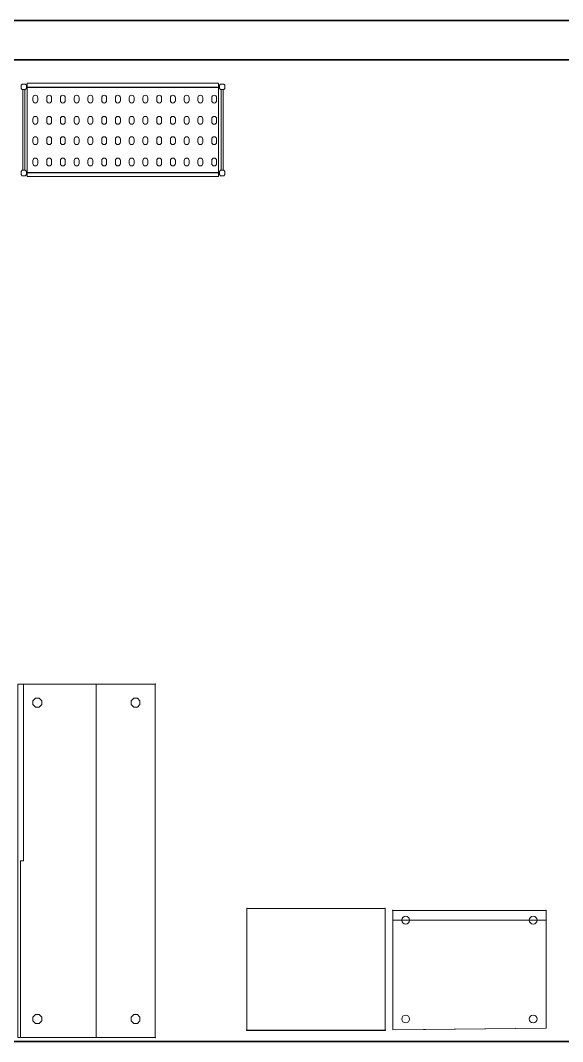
# Model space of a CAD drawing. Header units: millimetres. Extents: x -5316 to 10114, y -10026 to 11025.
# Drawn here: x 184 to 460, y -459 to 61 of the extents above; entities that cross this region are included whole.
import ezdxf

# ---------------------------------------------------------------- set-up
doc = ezdxf.new("R2010")
doc.units = ezdxf.units.MM
doc.layers.add('200-EquipBorder-2d', color=9, linetype='Continuous')
doc.layers.add('200-InsPoint-3D', color=3, linetype='Continuous', plot=False)
doc.layers.add('DUVAR', color=1, linetype='Continuous', lineweight=35)
doc.layers.add('tefrişler', color=13, linetype='Continuous', lineweight=5)
doc.styles.get("Standard").update_dxf_attribs({"font": 'arial.ttf'})

msp = doc.modelspace()

# ---------------------------------------------------------------- linework, layer by layer
at = {"layer": '200-EquipBorder-2d', "color": 4}
msp.add_line((299.5, -452.96), (369.8, -452.96), dxfattribs=at)
at = {"layer": '200-InsPoint-3D'}
for p in [(299.5, -452.96), (299.5, -452.96), (369.8, -452.96), (369.8, -452.96)]:
    msp.add_point(p, dxfattribs=at)
at = {"layer": 'DUVAR'}
for p, q in [((1383.38, 61.23), (-404.07, 61.23)), ((820.54, 41.23), (-404.07, 41.23)), ((699.54, -458.77), (-404.07, -458.77))]:
    msp.add_line(p, q, dxfattribs=at)
at = {"layer": 'tefrişler'}
for p, q in [((369.8, -390.96), (299.5, -390.96)), ((299.5, -390.96), (299.5, -452.96)), ((369.8, -390.96), (299.5, -390.96)), ((299.5, -390.96), (299.5, -452.96)), ((369.8, -452.96), (369.8, -390.96)), ((369.8, -452.96), (369.8, -390.96)), ((373.75, -391.96), (373.75, -441.96)), ((373.75, -441.96), (373.75, -391.96)), ((373.75, -391.96), (373.75, -391.96)), ((373.75, -391.96), (373.75, -391.96)), ((373.75, -391.96), (376.75, -391.96)), ((376.75, -391.96), (373.75, -391.96)), ((376.75, -391.96), (376.75, -391.96)), ((448.75, -391.96), (376.75, -391.96)), ((376.75, -391.96), (376.75, -391.96)), ((376.75, -391.96), (448.75, -391.96)), ((448.75, -391.96), (376.75, -391.96)), ((376.75, -391.96), (376.75, -391.96)), ((376.75, -391.96), (448.75, -391.96)), ((448.75, -391.96), (448.75, -391.96)), ((448.75, -391.96), (451.75, -391.96)), ((451.75, -391.96), (448.75, -391.96)), ((448.75, -391.96), (448.75, -391.96)), ((448.75, -391.96), (448.75, -391.96)), ((451.75, -391.96), (451.75, -441.96)), ((451.75, -441.96), (451.75, -391.96)), ((451.75, -391.96), (451.75, -391.96)), ((451.75, -391.96), (451.75, -391.96)), ((373.75, -396.96), (451.75, -396.96)), ((373.75, -396.96), (451.75, -396.96)), ((373.75, -441.96), (373.75, -441.96)), ((373.75, -451.96), (373.75, -441.96)), ((373.75, -441.96), (373.75, -441.96)), ((373.75, -441.96), (373.75, -452.76)), ((451.75, -451.96), (451.75, -441.96)), ((451.75, -441.96), (451.75, -441.96)), ((451.75, -441.96), (451.75, -451.96)), ((451.75, -441.96), (451.75, -441.96)), ((373.75, -452.76), (451.75, -451.96)), ((373.75, -451.96), (373.75, -451.96)), ((374.96, -452.74), (451.75, -451.96)), ((451.75, -451.96), (451.75, -451.96))]:
    msp.add_line(p, q, dxfattribs=at)
for points in [[(185.13, 26.01), (184.51, 26.64), (184.51, 28.19), (185.13, 28.81), (186.68, 28.81), (187.31, 28.19), (187.31, 26.64), (186.68, 26.01), (185.13, 26.01)], [(185.39, -15.09), (186.42, -15.09), (186.42, 26.01), (185.39, 26.01), (185.39, -15.09)], [(286.13, 26.01), (285.51, 26.64), (285.51, 28.19), (286.13, 28.81), (287.68, 28.81), (288.31, 28.19), (288.31, 26.64), (287.68, 26.01), (286.13, 26.01)], [(286.39, -15.09), (287.42, -15.09), (287.42, 26.01), (286.39, 26.01), (286.39, -15.09)], [(185.13, -15.09), (184.51, -15.71), (184.51, -17.26), (185.13, -17.89), (186.68, -17.89), (187.31, -17.26), (187.31, -15.71), (186.68, -15.09), (185.13, -15.09)], [(286.13, -15.09), (285.51, -15.71), (285.51, -17.26), (286.13, -17.89), (287.68, -17.89), (288.31, -17.26), (288.31, -15.71), (287.68, -15.09), (286.13, -15.09)], [(185.8, -276.75), (185.8, -366.75), (184.3, -366.75), (184.3, -456.75)]]:
    msp.add_lwpolyline(points, dxfattribs=at)
for points in [[(187.71, 27.31), (285.11, 27.31), (285.11, 29.21), (187.71, 29.21)], [(285.11, -16.14), (187.71, -16.14), (187.71, 27.06), (285.11, 27.06)], [(187.71, -16.39), (285.11, -16.39), (285.11, -18.29), (187.71, -18.29)], [(252.8, -276.75), (252.8, -456.75), (182.8, -456.75), (182.8, -276.75)], [(222.8, -276.75), (222.8, -456.75), (252.8, -456.75), (252.8, -276.75)], [(195.07, -285.31), (193.74, -283.98), (191.86, -283.98), (190.53, -285.31), (190.53, -287.19), (191.86, -288.52), (193.74, -288.52), (195.07, -287.19)], [(245.07, -285.31), (243.74, -283.98), (241.86, -283.98), (240.53, -285.31), (240.53, -287.19), (241.86, -288.52), (243.74, -288.52), (245.07, -287.19)], [(195.07, -446.31), (193.74, -444.98), (191.86, -444.98), (190.53, -446.31), (190.53, -448.19), (191.86, -449.52), (193.74, -449.52), (195.07, -448.19)], [(245.07, -446.31), (243.74, -444.98), (241.86, -444.98), (240.53, -446.31), (240.53, -448.19), (241.86, -449.52), (243.74, -449.52), (245.07, -448.19)]]:
    msp.add_lwpolyline(points, close=True, dxfattribs=at)
for points in [[(190.56, 21.91), (190.56, 20.41, 0.414214), (191.81, 19.16, 0.414214), (193.06, 20.41), (193.06, 21.91, 0.414214), (191.81, 23.16, 0.414214), (190.56, 21.91, 0.414214)], [(197.56, 21.91), (197.56, 20.41, 0.414214), (198.81, 19.16, 0.414214), (200.06, 20.41), (200.06, 21.91, 0.414214), (198.81, 23.16, 0.414214), (197.56, 21.91, 0.414214)], [(204.56, 21.91), (204.56, 20.41, 0.414214), (205.81, 19.16, 0.414214), (207.06, 20.41), (207.06, 21.91, 0.414214), (205.81, 23.16, 0.414214), (204.56, 21.91, 0.414214)], [(211.56, 21.91), (211.56, 20.41, 0.414214), (212.81, 19.16, 0.414214), (214.06, 20.41), (214.06, 21.91, 0.414214), (212.81, 23.16, 0.414214), (211.56, 21.91, 0.414214)], [(218.56, 21.91), (218.56, 20.41, 0.414214), (219.81, 19.16, 0.414214), (221.06, 20.41), (221.06, 21.91, 0.414214), (219.81, 23.16, 0.414214), (218.56, 21.91, 0.414214)], [(225.56, 21.91), (225.56, 20.41, 0.414214), (226.81, 19.16, 0.414214), (228.06, 20.41), (228.06, 21.91, 0.414214), (226.81, 23.16, 0.414214), (225.56, 21.91, 0.414214)], [(232.56, 21.91), (232.56, 20.41, 0.414214), (233.81, 19.16, 0.414214), (235.06, 20.41), (235.06, 21.91, 0.414214), (233.81, 23.16, 0.414214), (232.56, 21.91, 0.414214)], [(239.56, 21.91), (239.56, 20.41, 0.414214), (240.81, 19.16, 0.414214), (242.06, 20.41), (242.06, 21.91, 0.414214), (240.81, 23.16, 0.414214), (239.56, 21.91, 0.414214)], [(246.56, 21.91), (246.56, 20.41, 0.414214), (247.81, 19.16, 0.414214), (249.06, 20.41), (249.06, 21.91, 0.414214), (247.81, 23.16, 0.414214), (246.56, 21.91, 0.414214)], [(253.56, 21.91), (253.56, 20.41, 0.414214), (254.81, 19.16, 0.414214), (256.06, 20.41), (256.06, 21.91, 0.414214), (254.81, 23.16, 0.414214), (253.56, 21.91, 0.414214)], [(260.56, 21.91), (260.56, 20.41, 0.414214), (261.81, 19.16, 0.414214), (263.06, 20.41), (263.06, 21.91, 0.414214), (261.81, 23.16, 0.414214), (260.56, 21.91, 0.414214)], [(267.56, 21.91), (267.56, 20.41, 0.414214), (268.81, 19.16, 0.414214), (270.06, 20.41), (270.06, 21.91, 0.414214), (268.81, 23.16, 0.414214), (267.56, 21.91, 0.414214)], [(274.56, 21.91), (274.56, 20.41, 0.414214), (275.81, 19.16, 0.414214), (277.06, 20.41), (277.06, 21.91, 0.414214), (275.81, 23.16, 0.414214), (274.56, 21.91, 0.414214)], [(281.56, 21.91), (281.56, 20.41, 0.414214), (282.81, 19.16, 0.414214), (284.06, 20.41), (284.06, 21.91, 0.414214), (282.81, 23.16, 0.414214), (281.56, 21.91, 0.414214)], [(190.56, 11.11), (190.56, 9.61, 0.414214), (191.81, 8.36, 0.414214), (193.06, 9.61), (193.06, 11.11, 0.414214), (191.81, 12.36, 0.414214), (190.56, 11.11, 0.414214)], [(197.56, 11.11), (197.56, 9.61, 0.414214), (198.81, 8.36, 0.414214), (200.06, 9.61), (200.06, 11.11, 0.414214), (198.81, 12.36, 0.414214), (197.56, 11.11, 0.414214)], [(204.56, 11.11), (204.56, 9.61, 0.414214), (205.81, 8.36, 0.414214), (207.06, 9.61), (207.06, 11.11, 0.414214), (205.81, 12.36, 0.414214), (204.56, 11.11, 0.414214)], [(211.56, 11.11), (211.56, 9.61, 0.414214), (212.81, 8.36, 0.414214), (214.06, 9.61), (214.06, 11.11, 0.414214), (212.81, 12.36, 0.414214), (211.56, 11.11, 0.414214)], [(218.56, 11.11), (218.56, 9.61, 0.414214), (219.81, 8.36, 0.414214), (221.06, 9.61), (221.06, 11.11, 0.414214), (219.81, 12.36, 0.414214), (218.56, 11.11, 0.414214)], [(225.56, 11.11), (225.56, 9.61, 0.414214), (226.81, 8.36, 0.414214), (228.06, 9.61), (228.06, 11.11, 0.414214), (226.81, 12.36, 0.414214), (225.56, 11.11, 0.414214)], [(232.56, 11.11), (232.56, 9.61, 0.414214), (233.81, 8.36, 0.414214), (235.06, 9.61), (235.06, 11.11, 0.414214), (233.81, 12.36, 0.414214), (232.56, 11.11, 0.414214)], [(239.56, 11.11), (239.56, 9.61, 0.414214), (240.81, 8.36, 0.414214), (242.06, 9.61), (242.06, 11.11, 0.414214), (240.81, 12.36, 0.414214), (239.56, 11.11, 0.414214)], [(246.56, 11.11), (246.56, 9.61, 0.414214), (247.81, 8.36, 0.414214), (249.06, 9.61), (249.06, 11.11, 0.414214), (247.81, 12.36, 0.414214), (246.56, 11.11, 0.414214)], [(253.56, 11.11), (253.56, 9.61, 0.414214), (254.81, 8.36, 0.414214), (256.06, 9.61), (256.06, 11.11, 0.414214), (254.81, 12.36, 0.414214), (253.56, 11.11, 0.414214)], [(260.56, 11.11), (260.56, 9.61, 0.414214), (261.81, 8.36, 0.414214), (263.06, 9.61), (263.06, 11.11, 0.414214), (261.81, 12.36, 0.414214), (260.56, 11.11, 0.414214)], [(267.56, 11.11), (267.56, 9.61, 0.414214), (268.81, 8.36, 0.414214), (270.06, 9.61), (270.06, 11.11, 0.414214), (268.81, 12.36, 0.414214), (267.56, 11.11, 0.414214)], [(274.56, 11.11), (274.56, 9.61, 0.414214), (275.81, 8.36, 0.414214), (277.06, 9.61), (277.06, 11.11, 0.414214), (275.81, 12.36, 0.414214), (274.56, 11.11, 0.414214)], [(281.56, 11.11), (281.56, 9.61, 0.414214), (282.81, 8.36, 0.414214), (284.06, 9.61), (284.06, 11.11, 0.414214), (282.81, 12.36, 0.414214), (281.56, 11.11, 0.414214)], [(190.56, 0.71), (190.56, -0.79, 0.414214), (191.81, -2.04, 0.414214), (193.06, -0.79), (193.06, 0.71, 0.414214), (191.81, 1.96, 0.414214), (190.56, 0.71, 0.414214)], [(197.56, 0.71), (197.56, -0.79, 0.414214), (198.81, -2.04, 0.414214), (200.06, -0.79), (200.06, 0.71, 0.414214), (198.81, 1.96, 0.414214), (197.56, 0.71, 0.414214)], [(204.56, 0.71), (204.56, -0.79, 0.414214), (205.81, -2.04, 0.414214), (207.06, -0.79), (207.06, 0.71, 0.414214), (205.81, 1.96, 0.414214), (204.56, 0.71, 0.414214)], [(211.56, 0.71), (211.56, -0.79, 0.414214), (212.81, -2.04, 0.414214), (214.06, -0.79), (214.06, 0.71, 0.414214), (212.81, 1.96, 0.414214), (211.56, 0.71, 0.414214)], [(218.56, 0.71), (218.56, -0.79, 0.414214), (219.81, -2.04, 0.414214), (221.06, -0.79), (221.06, 0.71, 0.414214), (219.81, 1.96, 0.414214), (218.56, 0.71, 0.414214)], [(225.56, 0.71), (225.56, -0.79, 0.414214), (226.81, -2.04, 0.414214), (228.06, -0.79), (228.06, 0.71, 0.414214), (226.81, 1.96, 0.414214), (225.56, 0.71, 0.414214)], [(232.56, 0.71), (232.56, -0.79, 0.414214), (233.81, -2.04, 0.414214), (235.06, -0.79), (235.06, 0.71, 0.414214), (233.81, 1.96, 0.414214), (232.56, 0.71, 0.414214)], [(239.56, 0.71), (239.56, -0.79, 0.414214), (240.81, -2.04, 0.414214), (242.06, -0.79), (242.06, 0.71, 0.414214), (240.81, 1.96, 0.414214), (239.56, 0.71, 0.414214)], [(246.56, 0.71), (246.56, -0.79, 0.414214), (247.81, -2.04, 0.414214), (249.06, -0.79), (249.06, 0.71, 0.414214), (247.81, 1.96, 0.414214), (246.56, 0.71, 0.414214)], [(253.56, 0.71), (253.56, -0.79, 0.414214), (254.81, -2.04, 0.414214), (256.06, -0.79), (256.06, 0.71, 0.414214), (254.81, 1.96, 0.414214), (253.56, 0.71, 0.414214)], [(260.56, 0.71), (260.56, -0.79, 0.414214), (261.81, -2.04, 0.414214), (263.06, -0.79), (263.06, 0.71, 0.414214), (261.81, 1.96, 0.414214), (260.56, 0.71, 0.414214)], [(267.56, 0.71), (267.56, -0.79, 0.414214), (268.81, -2.04, 0.414214), (270.06, -0.79), (270.06, 0.71, 0.414214), (268.81, 1.96, 0.414214), (267.56, 0.71, 0.414214)], [(274.56, 0.71), (274.56, -0.79, 0.414214), (275.81, -2.04, 0.414214), (277.06, -0.79), (277.06, 0.71, 0.414214), (275.81, 1.96, 0.414214), (274.56, 0.71, 0.414214)], [(281.56, 0.71), (281.56, -0.79, 0.414214), (282.81, -2.04, 0.414214), (284.06, -0.79), (284.06, 0.71, 0.414214), (282.81, 1.96, 0.414214), (281.56, 0.71, 0.414214)], [(190.56, -10.09), (190.56, -11.59, 0.414214), (191.81, -12.84, 0.414214), (193.06, -11.59), (193.06, -10.09, 0.414214), (191.81, -8.84, 0.414214), (190.56, -10.09, 0.414214)], [(197.56, -10.09), (197.56, -11.59, 0.414214), (198.81, -12.84, 0.414214), (200.06, -11.59), (200.06, -10.09, 0.414214), (198.81, -8.84, 0.414214), (197.56, -10.09, 0.414214)], [(204.56, -10.09), (204.56, -11.59, 0.414214), (205.81, -12.84, 0.414214), (207.06, -11.59), (207.06, -10.09, 0.414214), (205.81, -8.84, 0.414214), (204.56, -10.09, 0.414214)], [(211.56, -10.09), (211.56, -11.59, 0.414214), (212.81, -12.84, 0.414214), (214.06, -11.59), (214.06, -10.09, 0.414214), (212.81, -8.84, 0.414214), (211.56, -10.09, 0.414214)], [(218.56, -10.09), (218.56, -11.59, 0.414214), (219.81, -12.84, 0.414214), (221.06, -11.59), (221.06, -10.09, 0.414214), (219.81, -8.84, 0.414214), (218.56, -10.09, 0.414214)], [(225.56, -10.09), (225.56, -11.59, 0.414214), (226.81, -12.84, 0.414214), (228.06, -11.59), (228.06, -10.09, 0.414214), (226.81, -8.84, 0.414214), (225.56, -10.09, 0.414214)], [(232.56, -10.09), (232.56, -11.59, 0.414214), (233.81, -12.84, 0.414214), (235.06, -11.59), (235.06, -10.09, 0.414214), (233.81, -8.84, 0.414214), (232.56, -10.09, 0.414214)], [(239.56, -10.09), (239.56, -11.59, 0.414214), (240.81, -12.84, 0.414214), (242.06, -11.59), (242.06, -10.09, 0.414214), (240.81, -8.84, 0.414214), (239.56, -10.09, 0.414214)], [(246.56, -10.09), (246.56, -11.59, 0.414214), (247.81, -12.84, 0.414214), (249.06, -11.59), (249.06, -10.09, 0.414214), (247.81, -8.84, 0.414214), (246.56, -10.09, 0.414214)], [(253.56, -10.09), (253.56, -11.59, 0.414214), (254.81, -12.84, 0.414214), (256.06, -11.59), (256.06, -10.09, 0.414214), (254.81, -8.84, 0.414214), (253.56, -10.09, 0.414214)], [(260.56, -10.09), (260.56, -11.59, 0.414214), (261.81, -12.84, 0.414214), (263.06, -11.59), (263.06, -10.09, 0.414214), (261.81, -8.84, 0.414214), (260.56, -10.09, 0.414214)], [(267.56, -10.09), (267.56, -11.59, 0.414214), (268.81, -12.84, 0.414214), (270.06, -11.59), (270.06, -10.09, 0.414214), (268.81, -8.84, 0.414214), (267.56, -10.09, 0.414214)], [(274.56, -10.09), (274.56, -11.59, 0.414214), (275.81, -12.84, 0.414214), (277.06, -11.59), (277.06, -10.09, 0.414214), (275.81, -8.84, 0.414214), (274.56, -10.09, 0.414214)], [(281.56, -10.09), (281.56, -11.59, 0.414214), (282.81, -12.84, 0.414214), (284.06, -11.59), (284.06, -10.09, 0.414214), (282.81, -8.84, 0.414214), (281.56, -10.09, 0.414214)]]:
    msp.add_lwpolyline(points, format="xyb", dxfattribs=at)
for centre in [(380.29, -396.96), (380.29, -396.96), (445.21, -396.96), (445.21, -396.96), (380.29, -447.28), (380.29, -447.28), (445.21, -447.28), (445.21, -447.28)]:
    msp.add_circle(centre, 2, dxfattribs=at)
for p in [(252.8, -276.75), (299.5, -390.96), (369.8, -390.96), (369.8, -390.96), (373.75, -391.96), (373.75, -391.96), (451.75, -391.96), (451.75, -391.96), (252.8, -456.75)]:
    msp.add_point(p, dxfattribs=at)
for points in [[(369.8, -390.96), (369.8, -452.96), (299.5, -452.96), (299.5, -390.96)], [(369.8, -390.96), (299.5, -390.96), (299.5, -452.96), (369.8, -452.96)], [(369.8, -390.96), (299.5, -390.96), (299.5, -390.96), (369.8, -390.96)], [(299.5, -390.96), (299.5, -452.96), (299.5, -452.96), (299.5, -390.96)], [(369.8, -390.96), (369.8, -390.96), (369.8, -452.96)], [(369.8, -452.96), (369.8, -452.96), (299.5, -452.96)]]:
    msp.add_3dface(points, dxfattribs=at)

# ---------------------------------------------------------------- texts
msp.add_attdef('DISTANG', (252.8, -276.75), '1345.258714295223^I5.550455852153939', height=0.1, rotation=270, dxfattribs=at)

doc.saveas('drawing.dxf')
